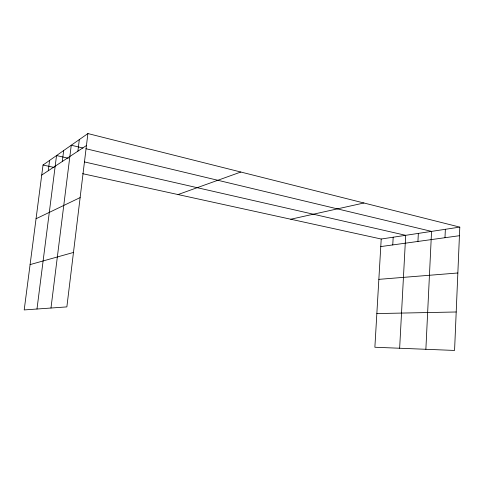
<?xml version="1.0" encoding="UTF-8"?>
<svg xmlns="http://www.w3.org/2000/svg" width="484" height="484" viewBox="0 0 484 484"><rect width="100%" height="100%" fill="white"/><g stroke="black" fill="none" stroke-linecap="round" stroke-linejoin="round"><path stroke-width="0.73" d="M459.8 227.111L454.567 350.44L374.876 347.252L381.211 239.023L459.8 227.111L87.9 133.56L43.034 165.014L24.2 309.929L66.865 306.898L87.9 133.56M444.984 237.704L445.365 229.301M425.872 349.291L431.559 231.394L85.934 148.733M417.934 241.443L418.345 233.391M399.645 348.244L405.689 235.315L84.416 161.916M392.754 244.928L393.189 237.208M77.894 151.171L79.322 139.573M50.983 308.03L71.263 145.224L83 148.031M62.303 161.474L63.682 150.536M48.261 170.749L49.592 160.416M36.984 309.022L56.537 155.546L68.274 158.226M41.727 175.069L86.454 145.521M36.046 218.75L80.132 197.593M178.039 194.556L240.826 172.026M30.093 264.597L73.471 252.448M290.769 219.228L363.92 202.99M380.763 246.586L459.437 235.708M378.851 279.353L457.852 272.982M376.848 313.571L456.2 311.986M43.034 165.014L54.069 167.428M82.564 173.665L381.211 239.023"/></g></svg>
